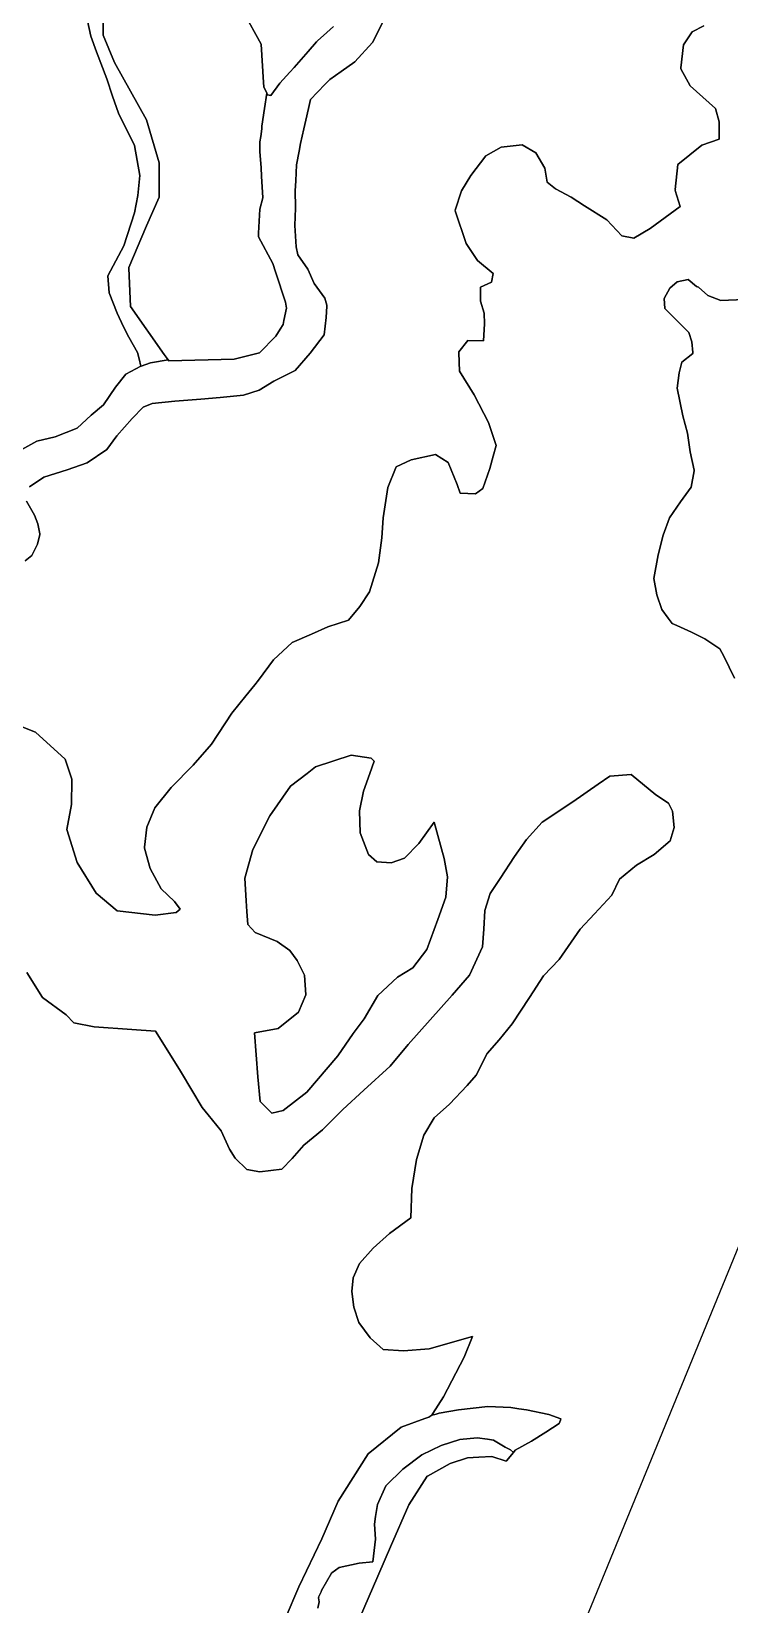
# Model space of a CAD drawing. Header units: inches. Extents: x 288635 to 1232953, y 676945 to 1655780.
# Drawn here: x 509250 to 520837, y 1399576 to 1425671 of the extents above; entities that cross this region are included whole.
import ezdxf

# ---------------------------------------------------------------- set-up
doc = ezdxf.new("R2010")
doc.units = ezdxf.units.IN
doc.header["$MEASUREMENT"] = 0
doc.layers.add('Images', color=7, linetype='Continuous')
picture_1 = doc.add_image_def('image4.jpg', size_in_pixel=(1536, 2752))

msp = doc.modelspace()

# ---------------------------------------------------------------- linework, layer by layer
at = {"color": 1}
for points in [[(510178.596, 1425844.8175), (510235.7461, 1425593.992), (510330.9963, 1425330.4664), (510499.2717, 1424882.7905), (510594.5219, 1424597.04), (510693.136, 1424312.9713), (510961.0543, 1423777.1347), (511048.5478, 1423279.4123), (511013.6227, 1422949.2117), (510962.8226, 1422660.2861), (510782.7299, 1422112.9706), (510519.6487, 1421616.0395), (510541.6439, 1421334.9864), (510673.0477, 1420999.0724), (510777.1235, 1420768.7769), (510868.9775, 1420600.7258), (511009.9573, 1420342.7969), (511036.2515, 1420239.9067), (511067.7675, 1420116.5832), (510814.1653, 1419985.8604), (510644.8316, 1419768.9016), (510443.7479, 1419477.8594), (510240.0183, 1419305.8799), (510007.1845, 1419088.9211), (509642.0588, 1418946.0458), (509340.4332, 1418874.6082), (508943.5574, 1418652.3577)], [(509218.6684, 1418117.4743), (509453.6189, 1418276.2246), (509845.203, 1418396.8749), (510173.287, 1418513.2918), (510499.2543, 1418737.6589), (510666.4713, 1418964.1427), (510922.5885, 1419252.0099), (511102.5055, 1419436.1603), (511252.7892, 1419501.7771), (511631.6733, 1419535.6438), (512061.3574, 1419571.6272), (512380.9748, 1419601.2606), (512770.4422, 1419637.244), (513030.7927, 1419719.7942), (513274.2099, 1419872.1945), (513629.8106, 1420047.8782), (513877.4611, 1420335.7454), (514110.2949, 1420640.546), (514144.1616, 1420924.1799), (514154.745, 1421114.6803), (514154.1198, 1421116.9076), (514154.745, 1421128.1612), (514120.8782, 1421248.8114), (513942.5607, 1421487.4837), (513837.7408, 1421730.1594), (513669.9034, 1421963.109), (513645.1313, 1422100.081), (513622.6399, 1422449.6015), (513634.5234, 1422741.6201), (513634.3425, 1422750.6564), (513634.5234, 1422755.101), (513629.1041, 1423025.8525), (513637.9454, 1423194.4799), (513651.8002, 1423458.7266), (513692.4955, 1423682.5288), (513692.4963, 1423682.5331), (513718.4234, 1423814.0205), (513772.1122, 1424056.5406), (513804.5795, 1424199.7183), (513848.3685, 1424392.8236), (513882.263, 1424542.295), (513996.1794, 1424666.127), (514123.2435, 1424796.2903), (514201.2657, 1424872.8285), (514388.7438, 1425004.6201), (514618.2959, 1425165.9884), (514912.5132, 1425489.8391), (515115.7136, 1425892.0065)], [(515115.7136, 1425892.0065), (514912.5132, 1425489.8391), (514618.2959, 1425165.9884), (514388.7438, 1425004.6201), (514201.2657, 1424872.8285), (514123.2435, 1424796.2903), (513996.1794, 1424666.127), (513882.263, 1424542.295), (513848.3685, 1424392.8236), (513804.5795, 1424199.7183), (513772.1122, 1424056.5406), (513718.4234, 1423814.0205), (513692.4963, 1423682.5331), (513692.4955, 1423682.5288), (513651.8002, 1423458.7266), (513637.9454, 1423194.4799), (513629.1041, 1423025.8525), (513634.5234, 1422755.101), (513634.3425, 1422750.6564), (513634.5234, 1422741.6201), (513622.6399, 1422449.6015), (513645.1313, 1422100.081), (513669.9034, 1421963.109), (513837.7408, 1421730.1594), (513942.5607, 1421487.4837), (514120.8782, 1421248.8114), (514154.745, 1421128.1612), (514154.1198, 1421116.9076), (514154.745, 1421114.6803), (514144.1616, 1420924.1799), (514110.2949, 1420640.546), (513877.4611, 1420335.7454), (513629.8106, 1420047.8782), (513274.2099, 1419872.1945), (513030.7927, 1419719.7942), (512770.4422, 1419637.244), (512380.9748, 1419601.2606), (512061.3574, 1419571.6272), (511631.6733, 1419535.6438), (511252.7892, 1419501.7771), (511102.5055, 1419436.1603), (510922.5885, 1419252.0099), (510666.4713, 1418964.1427), (510499.2543, 1418737.6589), (510173.287, 1418513.2918), (509845.203, 1418396.8749), (509453.6189, 1418276.2246), (509218.6684, 1418117.4743)], [(510442.9573, 1425950.8746), (510442.9573, 1425620.3965), (510442.9573, 1425606.9156), (510628.166, 1425157.123), (511157.3337, 1424204.6211), (511369.0008, 1423490.2447), (511369.0008, 1422921.6411), (511157.3337, 1422445.3901), (510866.2915, 1421757.4721), (510866.8028, 1421745.1998), (510866.2915, 1421743.9912), (510892.7499, 1421108.9899), (511454.3987, 1420313.3207), (511519.2118, 1420221.5021), (511224.2703, 1420173.715), (511070.8116, 1420118.1523), (511067.7675, 1420116.5832), (511036.2515, 1420239.9067), (511009.9573, 1420342.7969), (510868.9775, 1420600.7258), (510777.1235, 1420768.7769), (510673.0477, 1420999.0724), (510541.6439, 1421334.9864), (510519.6487, 1421616.0395), (510782.7299, 1422112.9706), (510962.8226, 1422660.2861), (511013.6227, 1422949.2117), (511048.5478, 1423279.4123), (510961.0543, 1423777.1347), (510693.136, 1424312.9713), (510594.5219, 1424597.04), (510499.2717, 1424882.7905), (510330.9963, 1425330.4664), (510235.7461, 1425593.992), (510178.596, 1425844.8175)], [(512771.2953, 1425990.8139), (513062.3375, 1425461.6462), (513103.3682, 1424825.6707), (513108.1171, 1424752.0622), (513156.3578, 1424647.6223), (513121.0543, 1424393.1525), (513076.0751, 1424102.1103), (513072.1394, 1424063.3161), (513062.2907, 1423966.2358), (513058.5067, 1423928.9368), (513040.2811, 1423841.7012), (513039.8325, 1423680.9306), (513062.3375, 1423410.8695), (513069.6423, 1423272.0786), (513088.7959, 1422908.1602), (513042.5158, 1422723.0399), (513020.2568, 1422327.314), (513016.7815, 1422265.529), (513254.0253, 1421818.9524), (513300.1957, 1421681.2847), (513468.6457, 1421179.0124), (513485.6717, 1421082.5315), (513441.9406, 1420877.697), (513427.7247, 1420811.1104), (513377.7238, 1420729.53), (513307.0744, 1420614.26), (513035.8792, 1420341.6967), (512612.545, 1420235.8632), (512612.545, 1420235.8632), (511527.7511, 1420209.4048), (511519.2118, 1420221.5021), (511454.3987, 1420313.3207), (510892.7499, 1421108.9899), (510866.2915, 1421743.9912), (510866.8028, 1421745.1998), (510866.2915, 1421757.4721), (511157.3337, 1422445.3901), (511369.0008, 1422921.6411), (511369.0008, 1423490.2447), (511157.3337, 1424204.6211), (510628.166, 1425157.123), (510442.9573, 1425606.9156), (510442.9573, 1425620.3965), (510442.9573, 1425950.8746)], [(514264.0566, 1425750.7194), (514153.1246, 1425653.0992), (513999.4728, 1425517.8856), (513982.1054, 1425497.7064), (513844.0942, 1425337.3505), (513608.7148, 1425072.3271), (513539.0968, 1424996.6554), (513375.0548, 1424811.4467), (513221.5962, 1424610.363), (513168.6794, 1424620.9464), (513156.3578, 1424647.6223), (513108.1171, 1424752.0622), (513103.3682, 1424825.6707), (513062.3375, 1425461.6462), (512771.2953, 1425990.8139)], [(508943.5574, 1418652.3577), (509340.4332, 1418874.6082), (509642.0588, 1418946.0458), (510007.1845, 1419088.9211), (510240.0183, 1419305.8799), (510443.7479, 1419477.8594), (510644.8316, 1419768.9016), (510814.1653, 1419985.8604), (511067.7675, 1420116.5832), (511070.8116, 1420118.1523), (511224.2703, 1420173.715), (511519.2118, 1420221.5021), (511527.7511, 1420209.4048), (512612.545, 1420235.8632), (513035.8792, 1420341.6967), (513307.0744, 1420614.26), (513377.7238, 1420729.53), (513427.7247, 1420811.1104), (513441.9406, 1420877.697), (513485.6717, 1421082.5315), (513468.6457, 1421179.0124), (513300.1957, 1421681.2847), (513254.0253, 1421818.9524), (513016.7815, 1422265.529), (513020.2568, 1422327.314), (513042.5158, 1422723.0399), (513088.7959, 1422908.1602), (513069.6423, 1423272.0786), (513062.3375, 1423410.8695), (513039.8325, 1423680.9306), (513040.2811, 1423841.7012), (513058.5067, 1423928.9368), (513062.2907, 1423966.2358), (513072.1394, 1424063.3161), (513076.0751, 1424102.1103), (513121.0543, 1424393.1525), (513156.3578, 1424647.6223), (513168.6794, 1424620.9464), (513221.5962, 1424610.363), (513375.0548, 1424811.4467), (513539.0968, 1424996.6554), (513608.7148, 1425072.3271), (513844.0942, 1425337.3505), (513982.1054, 1425497.7064), (513999.4728, 1425517.8856), (514153.1246, 1425653.0992), (514264.0566, 1425750.7194)], [(520409.5075, 1425764.7288), (520215.8321, 1425666.3036), (520072.9568, 1425447.2282), (520028.5067, 1425066.2274), (520029.806, 1425063.8838), (520028.5067, 1425052.7465), (520185.9743, 1424768.7224), (520606.3579, 1424392.3452), (520663.508, 1424170.0947), (520663.508, 1423885.125), (520377.7574, 1423786.6999), (519980.8816, 1423462.8492), (519936.4315, 1423046.9234), (519937.4895, 1423043.3424), (519936.4315, 1423033.4425), (520015.7073, 1422765.1244), (519520.5057, 1422402.3971), (519250.6302, 1422240.4718), (519047.4298, 1422278.5718), (518802.9543, 1422545.2724), (518428.3035, 1422780.2228), (518209.2281, 1422923.0981), (517945.7025, 1423062.7984), (517809.7064, 1423168.1028), (517770.0189, 1423403.5824), (517619.2061, 1423654.9371), (517394.3098, 1423792.5207), (517047.7049, 1423752.8331), (516793.7044, 1423607.312), (516544.9956, 1423279.228), (516388.8911, 1423025.2275), (516285.7034, 1422707.7269), (516287.9378, 1422701.121), (516285.7034, 1422694.246), (516468.2663, 1422154.4949), (516656.0838, 1421869.4237), (516913.174, 1421653.6645), (516886.3088, 1421514.4536), (516701.1001, 1421427.141), (516701.1001, 1421413.6601), (516701.1001, 1421212.828), (516701.1001, 1421199.3471), (516764.6002, 1420995.6176), (516769.6375, 1420819.3114), (516754.0168, 1420538.1392), (516494.7246, 1420546.0767), (516343.9118, 1420355.5763), (516344.3573, 1420342.6581), (516343.9118, 1420342.0954), (516354.4952, 1420035.1781), (516600.5582, 1419640.9482), (516838.6837, 1419183.2181), (516963.6756, 1418800.4303), (516915.7855, 1418625.6315), (516859.8504, 1418421.4683), (516740.7876, 1418090.7385), (516621.7249, 1418003.4258), (516365.0786, 1418014.0091), (516313.7649, 1418155.7765), (516166.6407, 1418519.3643), (515954.9736, 1418651.6562), (515550.1603, 1418564.3436), (515301.4514, 1418450.5725), (515166.5137, 1418106.6135), (515087.1385, 1417603.9042), (515063.3662, 1417271.0917), (515012.4939, 1416854.3312), (514859.5964, 1416376.235), (514700.8461, 1416132.8179), (514512.9915, 1415905.2758), (514171.6783, 1415794.1505), (513896.5111, 1415672.442), (513579.0105, 1415534.8583), (513269.4474, 1415249.1078), (513019.5991, 1414911.7059), (512959.8842, 1414831.0653), (512806.4256, 1414648.5024), (512573.5918, 1414362.7518), (512240.2161, 1413849.4591), (511933.2989, 1413500.2084), (511570.819, 1413129.791), (511298.2976, 1412791.1237), (511163.3598, 1412470.9772), (511126.3181, 1412137.6016), (511127.3918, 1412133.784), (511126.3181, 1412124.1207), (511221.5683, 1411785.4533), (511404.6859, 1411448.5838), (511623.7357, 1411240.4106), (511718.235, 1411113.5825), (511652.84, 1411055.4536), (511306.2351, 1411013.1201), (510673.8797, 1411084.5578), (510321.9831, 1411378.2459), (510010.9971, 1411885.0686), (509836.7377, 1412434.2202), (509914.524, 1412849.0804), (509922.4615, 1413256.5396), (509922.2132, 1413257.2728), (509922.4615, 1413270.0205), (509811.3363, 1413598.1045), (509319.2103, 1414047.897), (509025.5222, 1414161.6681)], [(509025.5222, 1414161.6681), (509319.2103, 1414047.897), (509811.3363, 1413598.1045), (509922.4615, 1413270.0205), (509922.2132, 1413257.2728), (509922.4615, 1413256.5396), (509914.524, 1412849.0804), (509836.7377, 1412434.2202), (510010.9971, 1411885.0686), (510321.9831, 1411378.2459), (510673.8797, 1411084.5578), (511306.2351, 1411013.1201), (511652.84, 1411055.4536), (511718.235, 1411113.5825), (511623.7357, 1411240.4106), (511404.6859, 1411448.5838), (511221.5683, 1411785.4533), (511126.3181, 1412124.1207), (511127.3918, 1412133.784), (511126.3181, 1412137.6016), (511163.3598, 1412470.9772), (511298.2976, 1412791.1237), (511570.819, 1413129.791), (511933.2989, 1413500.2084), (512240.2161, 1413849.4591), (512573.5918, 1414362.7518), (512806.4256, 1414648.5024), (512959.8842, 1414831.0653), (513019.5991, 1414911.7059), (513269.4474, 1415249.1078), (513579.0105, 1415534.8583), (513896.5111, 1415672.442), (514171.6783, 1415794.1505), (514512.9915, 1415905.2758), (514700.8461, 1416132.8179), (514859.5964, 1416376.235), (515012.4939, 1416854.3312), (515063.3662, 1417271.0917), (515087.1385, 1417603.9042), (515166.5137, 1418106.6135), (515301.4514, 1418450.5725), (515550.1603, 1418564.3436), (515954.9736, 1418651.6562), (516166.6407, 1418519.3643), (516313.7649, 1418155.7765), (516365.0786, 1418014.0091), (516621.7249, 1418003.4258), (516740.7876, 1418090.7385), (516859.8504, 1418421.4683), (516915.7855, 1418625.6315), (516963.6756, 1418800.4303), (516838.6837, 1419183.2181), (516600.5582, 1419640.9482), (516354.4952, 1420035.1781), (516343.9118, 1420342.0954), (516344.3573, 1420342.6581), (516343.9118, 1420355.5763), (516494.7246, 1420546.0767), (516754.0168, 1420538.1392), (516769.6375, 1420819.3114), (516764.6002, 1420995.6176), (516701.1001, 1421199.3471), (516701.1001, 1421212.828), (516701.1001, 1421413.6601), (516701.1001, 1421427.141), (516886.3088, 1421514.4536), (516913.174, 1421653.6645), (516656.0838, 1421869.4237), (516468.2663, 1422154.4949), (516285.7034, 1422694.246), (516287.9378, 1422701.121), (516285.7034, 1422707.7269), (516388.8911, 1423025.2275), (516544.9956, 1423279.228), (516793.7044, 1423607.312), (517047.7049, 1423752.8331), (517394.3098, 1423792.5207), (517619.2061, 1423654.9371), (517770.0189, 1423403.5824), (517809.7064, 1423168.1028), (517945.7025, 1423062.7984), (518209.2281, 1422923.0981), (518428.3035, 1422780.2228), (518802.9543, 1422545.2724), (519047.4298, 1422278.5718), (519250.6302, 1422240.4718), (519520.5057, 1422402.3971), (520015.7073, 1422765.1244), (519936.4315, 1423033.4425), (519937.4895, 1423043.3424), (519936.4315, 1423046.9234), (519980.8816, 1423462.8492), (520377.7574, 1423786.6999), (520663.508, 1423885.125), (520663.508, 1424170.0947), (520606.3579, 1424392.3452), (520185.9743, 1424768.7224), (520028.5067, 1425052.7465), (520029.806, 1425063.8838), (520028.5067, 1425066.2274), (520072.9568, 1425447.2282), (520215.8321, 1425666.3036), (520409.5075, 1425764.7288)], [(520916.6562, 1414942.7712), (520742.8894, 1415307.6331), (520675.3558, 1415428.5471), (520428.5764, 1415597.6903), (520205.4548, 1415704.7727), (519960.6496, 1415814.9351), (519885.8699, 1415850.4524), (519820.0463, 1415939.0149), (519713.3288, 1416082.5984), (519627.6037, 1416327.0739), (519581.1527, 1416596.4897), (519649.8287, 1416986.6944), (519735.5539, 1417313.72), (519840.3291, 1417602.6456), (520024.4795, 1417869.3461), (520199.1048, 1418110.6466), (520249.9049, 1418380.5222), (520248.5344, 1418386.7222), (520249.9049, 1418394.0031), (520183.2298, 1418695.6287), (520141.9547, 1419006.7793), (520059.4045, 1419292.5299), (519965.2325, 1419750.8335), (519999.0794, 1420009.3004), (520046.7045, 1420183.9258), (520227.6799, 1420329.9761), (520226.3505, 1420342.3841), (520227.6799, 1420343.457), (520208.6298, 1420521.2573), (520164.1797, 1420676.8326), (520062.5795, 1420775.2578), (519765.3436, 1421077.6807), (519749.3824, 1421240.0301), (519846.6791, 1421412.6532), (519970.5044, 1421517.4284), (520152.7601, 1421557.5515), (520287.9983, 1421441.633), (520320.4298, 1421431.0928), (520478.5054, 1421292.003), (520694.4058, 1421206.2778), (521081.7566, 1421222.1529)], [(521081.7566, 1421222.1529), (520694.4058, 1421206.2778), (520478.5054, 1421292.003), (520320.4298, 1421431.0928), (520287.9983, 1421441.633), (520152.7601, 1421557.5515), (519970.5044, 1421517.4284), (519846.6791, 1421412.6532), (519749.3824, 1421240.0301), (519765.3436, 1421077.6807), (520062.5795, 1420775.2578), (520164.1797, 1420676.8326), (520208.6298, 1420521.2573), (520227.6799, 1420343.457), (520226.3505, 1420342.3841), (520227.6799, 1420329.9761), (520046.7045, 1420183.9258), (519999.0794, 1420009.3004), (519965.2325, 1419750.8335), (520059.4045, 1419292.5299), (520141.9547, 1419006.7793), (520183.2298, 1418695.6287), (520249.9049, 1418394.0031), (520248.5344, 1418386.7222), (520249.9049, 1418380.5222), (520199.1048, 1418110.6466), (520024.4795, 1417869.3461), (519840.3291, 1417602.6456), (519735.5539, 1417313.72), (519649.8287, 1416986.6944), (519581.1527, 1416596.4897), (519627.6037, 1416327.0739), (519713.3288, 1416082.5984), (519820.0463, 1415939.0149), (519885.8699, 1415850.4524), (519960.6496, 1415814.9351), (520205.4548, 1415704.7727), (520428.5764, 1415597.6903), (520675.3558, 1415428.5471), (520742.8894, 1415307.6331), (520916.6562, 1414942.7712)], [(509146.7016, 1416887.6885), (509256.7685, 1416976.5887), (509352.0187, 1417167.0891), (509390.1188, 1417325.8394), (509388.6692, 1417333.2805), (509390.1188, 1417339.3203), (509358.3687, 1417502.3039), (509301.2186, 1417646.2376), (509167.8403, 1417877.5655)], [(509167.8403, 1417877.5655), (509301.2186, 1417646.2376), (509358.3687, 1417502.3039), (509390.1188, 1417339.3203), (509388.6692, 1417333.2805), (509390.1188, 1417325.8394), (509352.0187, 1417167.0891), (509256.7685, 1416976.5887), (509146.7016, 1416887.6885)], [(509173.2596, 1410059.9116), (509430.9863, 1409645.987), (509824.8696, 1409355.7572), (509955.6168, 1409224.2036), (510292.9612, 1409156.7347), (510916.0562, 1409117.0472), (511309.9378, 1409085.9538), (511708.7722, 1408452.6532), (511742.7161, 1408396.4033), (512086.3517, 1407818.4708), (512181.7888, 1407701.5603), (512398.7476, 1407435.7858), (512539.3258, 1407131.1998), (512630.5596, 1406981.8554), (512825.0288, 1406795.3238), (513039.3417, 1406755.6362), (513404.4674, 1406799.2925), (513579.0928, 1406977.8866), (513773.5619, 1407196.1683), (514083.125, 1407450.1688), (514420.4695, 1407787.5132), (514765.7514, 1408108.9826), (515202.3148, 1408505.8584), (515503.9404, 1408867.0154), (515869.0661, 1409275.7975), (516234.1918, 1409684.5795), (516519.9424, 1410017.9552), (516738.2241, 1410486.2686), (516758.0679, 1410779.9567), (516773.9429, 1411089.5198), (516861.2556, 1411371.3017), (517031.9122, 1411621.3334), (517266.0689, 1411986.4591), (517468.4756, 1412268.241), (517726.4448, 1412553.9915), (518234.4458, 1412891.3359), (518659.1029, 1413185.024), (518850.6351, 1413319.6951), (519202.8228, 1413343.7744), (519611.6048, 1413006.4299), (519821.949, 1412867.5234), (519889.4179, 1412736.5544), (519920.0655, 1412464.557), (519853.6991, 1412242.0343), (519587.7923, 1412015.8151), (519294.1042, 1411841.1897), (519008.3536, 1411607.033), (518885.3221, 1411345.095), (518595.6028, 1411031.5631), (518357.4773, 1410781.5314), (518008.2266, 1410277.4991), (517750.2574, 1410003.6548), (517516.1006, 1409646.4666), (517226.3813, 1409209.9032), (517012.0684, 1408943.9964), (516813.6305, 1408717.7772), (516631.0676, 1408356.6203), (516480.2548, 1408185.9637), (516190.5355, 1407876.4005), (515932.5662, 1407650.1813), (515761.9096, 1407360.462), (515642.8469, 1406959.6175), (515642.8469, 1406959.6175), (515563.4717, 1406479.3977), (515546.6045, 1405988.264), (515190.3387, 1405730.1255), (514921.0982, 1405486.2851), (514697.5778, 1405232.2845), (514590.8975, 1404993.5241), (514565.4975, 1404770.0036), (514601.0576, 1404510.9231), (514682.3377, 1404256.9226), (514870.2981, 1404002.9221), (515088.7385, 1403804.8017), (515424.0192, 1403784.4816), (515850.7401, 1403820.0417), (516572.3222, 1404021.1731), (516432.3689, 1403677.6514), (516088.4099, 1403022.8064), (515914.7203, 1402747.2987), (515896.5866, 1402718.5349), (515843.7627, 1402685.8453), (515780.807, 1402662.9523), (515387.2626, 1402519.8453), (514838.2511, 1402076.6673), (514342.1564, 1401289.5303), (514070.9579, 1400667.7583), (513687.3113, 1399867.3921), (513462.415, 1399338.2244)], [(514421.7565, 1398720.6615), (514910.3129, 1399840.4653), (515211.6002, 1400531.036), (515516.1853, 1401229.1653), (515820.9859, 1401705.4162), (515823.9257, 1401707.0331), (516201.9867, 1401914.9667), (516487.7372, 1402010.2168), (516676.5407, 1402019.067), (516894.1381, 1402029.2669), (517128.0494, 1401954.8834), (517132.6547, 1401960.3934), (517133.3411, 1401960.1751), (517250.4646, 1402100.3064), (517280.4305, 1402136.1588), (517550.1142, 1402287.934), (517786.4971, 1402433.7402), (518007.4157, 1402581.7557), (518033.926, 1402632.567), (518036.1351, 1402656.8681), (517839.5176, 1402729.7712), (517468.3743, 1402804.8835), (517337.5776, 1402824.7381), (517208.0406, 1402844.4015), (516824.4087, 1402861.9749), (516337.8053, 1402808.2807), (516015.6403, 1402751.2307), (515965.302, 1402734.4512), (515896.5866, 1402718.5349), (515914.7203, 1402747.2987), (516088.4099, 1403022.8064), (516432.3689, 1403677.6514), (516572.3222, 1404021.1731), (515850.7401, 1403820.0417), (515424.0192, 1403784.4816), (515088.7385, 1403804.8017), (514870.2981, 1404002.9221), (514682.3377, 1404256.9226), (514601.0576, 1404510.9231), (514565.4975, 1404770.0036), (514590.8975, 1404993.5241), (514697.5778, 1405232.2845), (514921.0982, 1405486.2851), (515190.3387, 1405730.1255), (515546.6045, 1405988.264), (515563.4717, 1406479.3977), (515642.8469, 1406959.6175), (515761.9096, 1407360.462), (515932.5662, 1407650.1813), (516190.5355, 1407876.4005), (516480.2548, 1408185.9637), (516631.0676, 1408356.6203), (516813.6305, 1408717.7772), (517012.0684, 1408943.9964), (517226.3813, 1409209.9032), (517516.1006, 1409646.4666), (517750.2574, 1410003.6548), (518008.2266, 1410277.4991), (518357.4773, 1410781.5314), (518595.6028, 1411031.5631), (518885.3221, 1411345.095), (519008.3536, 1411607.033), (519294.1042, 1411841.1897), (519587.7923, 1412015.8151), (519853.6991, 1412242.0343), (519920.0655, 1412464.557), (519889.4179, 1412736.5544), (519821.949, 1412867.5234), (519611.6048, 1413006.4299), (519202.8228, 1413343.7744), (518850.6351, 1413319.6951), (518659.1029, 1413185.024), (518234.4458, 1412891.3359), (517726.4448, 1412553.9915), (517468.4756, 1412268.241), (517266.0689, 1411986.4591), (517031.9122, 1411621.3334), (516861.2556, 1411371.3017), (516773.9429, 1411089.5198), (516758.0679, 1410779.9567), (516738.2241, 1410486.2686), (516519.9424, 1410017.9552), (516234.1918, 1409684.5795), (515869.0661, 1409275.7975), (515503.9404, 1408867.0154), (515202.3148, 1408505.8584), (514765.7514, 1408108.9826), (514420.4695, 1407787.5132), (514083.125, 1407450.1688), (513773.5619, 1407196.1683), (513579.0928, 1406977.8866), (513404.4674, 1406799.2925), (513039.3417, 1406755.6362), (512825.0288, 1406795.3238), (512630.5596, 1406981.8554), (512539.3258, 1407131.1998), (512398.7476, 1407435.7858), (512181.7888, 1407701.5603), (512086.3517, 1407818.4708), (511742.7161, 1408396.4033), (511708.7722, 1408452.6532), (511309.9378, 1409085.9538), (510916.0562, 1409117.0472), (510292.9612, 1409156.7347), (509955.6168, 1409224.2036), (509824.8696, 1409355.7572), (509430.9863, 1409645.987), (509173.2596, 1410059.9116)], [(513462.415, 1399338.2244), (513687.3113, 1399867.3921), (514070.9579, 1400667.7583), (514342.1564, 1401289.5303), (514838.2511, 1402076.6673), (515387.2626, 1402519.8453), (515780.807, 1402662.9523), (515843.7627, 1402685.8453), (515896.5866, 1402718.5349), (515965.302, 1402734.4512), (516015.6403, 1402751.2307), (516337.8053, 1402808.2807), (516824.4087, 1402861.9749), (517208.0406, 1402844.4015), (517337.5776, 1402824.7381), (517468.3743, 1402804.8835), (517839.5176, 1402729.7712), (518036.1351, 1402656.8681), (518033.926, 1402632.567), (518007.4157, 1402581.7557), (517786.4971, 1402433.7402), (517786.4971, 1402433.7402), (517550.1142, 1402287.934), (517280.4305, 1402136.1588), (517250.4646, 1402100.3064), (517199.4828, 1402140.675), (517112.6993, 1402187.2418), (516917.9655, 1402301.542), (516820.5987, 1402320.5921), (516648.4373, 1402343.4447), (516360.06, 1402312.2687), (516048.2194, 1402212.0503), (515730.7187, 1402059.9145), (515413.2181, 1401821.7891), (515135.4051, 1401550.5906), (515135.3053, 1401550.3671), (515130.1134, 1401545.2989), (514991.2068, 1401234.4129), (514962.9385, 1401036.5352), (514944.9046, 1400910.2976), (514958.276, 1400662.927), (514917.1094, 1400284.1947), (514688.2583, 1400263.3901), (514360.1743, 1400189.3066), (514233.1741, 1400104.6398), (514231.6347, 1400101.8496), (514227.8824, 1400099.3481), (514066.5305, 1399806.8979), (514057.5462, 1399787.2179), (514017.1592, 1399698.7511), (514018.4566, 1399688.1122), (514017.1592, 1399685.2702), (514025.2237, 1399619.141), (514005.6319, 1399517.2636)], [(514005.6319, 1399517.2636), (514025.2237, 1399619.141), (514017.1592, 1399685.2702), (514018.4566, 1399688.1122), (514017.1592, 1399698.7511), (514057.5462, 1399787.2179), (514066.5305, 1399806.8979), (514227.8824, 1400099.3481), (514231.6347, 1400101.8496), (514233.1741, 1400104.6398), (514360.1743, 1400189.3066), (514688.2583, 1400263.3901), (514917.1094, 1400284.1947), (514958.276, 1400662.927), (514944.9046, 1400910.2976), (514962.9385, 1401036.5352), (514991.2068, 1401234.4129), (515130.1134, 1401545.2989), (515135.3053, 1401550.3671), (515135.4051, 1401550.5906), (515413.2181, 1401821.7891), (515730.7187, 1402059.9145), (516048.2194, 1402212.0503), (516360.06, 1402312.2687), (516648.4373, 1402343.4447), (516820.5987, 1402320.5921), (516917.9655, 1402301.542), (517112.6993, 1402187.2418), (517199.4828, 1402140.675), (517250.4646, 1402100.3064), (517250.4646, 1402100.3064), (517133.3411, 1401960.1751), (517132.6547, 1401960.3934), (517128.0494, 1401954.8834), (516894.1381, 1402029.2669), (516676.5407, 1402019.067), (516487.7372, 1402010.2168), (516201.9867, 1401914.9667), (515823.9257, 1401707.0331), (515820.9859, 1401705.4162), (515516.1853, 1401229.1653), (515211.6002, 1400531.036), (514910.3129, 1399840.4653), (514421.7565, 1398720.6615)]]:
    msp.add_lwpolyline(points, dxfattribs=at)
for points in [[(514982.2035, 1411897.2688), (515220.964, 1411876.9487), (515444.4844, 1411958.2289), (515678.1649, 1412202.0694), (515932.1654, 1412552.5901), (516099.8057, 1411953.1489), (516155.6858, 1411648.3483), (516130.2858, 1411307.9876), (515993.1255, 1410942.2269), (515810.2452, 1410439.3059), (515581.6447, 1410139.5853), (515327.6442, 1409982.1049), (514997.4435, 1409677.3043), (514773.9231, 1409291.2236), (514591.0427, 1409047.3831), (514337.0422, 1408676.5423), (513818.8812, 1408077.1011), (513427.7204, 1407772.3005), (513239.76, 1407726.5804), (513046.7196, 1407919.6208), (513006.0795, 1408331.1016), (512950.1994, 1409057.5431), (513346.4402, 1409133.7433), (513681.7209, 1409402.9838), (513803.6411, 1409692.5444), (513783.3211, 1410017.665), (513661.4009, 1410261.5055), (513538.8653, 1410427.6093), (513326.1202, 1410576.4661), (512965.4395, 1410723.7864), (512843.5192, 1410855.8667), (512823.1992, 1411074.3071), (512815.766, 1411247.5067), (512792.7191, 1411622.9482), (512924.7994, 1412100.4692), (513204.1999, 1412659.2703), (513549.6406, 1413152.0313), (513825.0446, 1413363.6221), (513966.2015, 1413472.0719), (514555.4826, 1413665.1123), (514890.7633, 1413614.3122), (514938.8686, 1413565.2683), (514867.4669, 1413363.6221), (514763.7631, 1413070.7511), (514697.7229, 1412740.5505), (514707.883, 1412379.8697), (514845.0432, 1412019.189), (514982.2035, 1411897.2688)], [(513046.7196, 1407919.6208), (513239.76, 1407726.5804), (513427.7204, 1407772.3005), (513818.8812, 1408077.1011), (514337.0422, 1408676.5423), (514591.0427, 1409047.3831), (514773.9231, 1409291.2236), (514997.4435, 1409677.3043), (515327.6442, 1409982.1049), (515581.6447, 1410139.5853), (515810.2452, 1410439.3059), (515993.1255, 1410942.2269), (516130.2858, 1411307.9876), (516155.6858, 1411648.3483), (516099.8057, 1411953.1489), (515932.1654, 1412552.5901), (515678.1649, 1412202.0694), (515444.4844, 1411958.2289), (515220.964, 1411876.9487), (514982.2035, 1411897.2688), (514845.0432, 1412019.189), (514707.883, 1412379.8697), (514697.7229, 1412740.5505), (514763.7631, 1413070.7511), (514867.4669, 1413363.6221), (514938.8686, 1413565.2683), (514890.7633, 1413614.3122), (514555.4826, 1413665.1123), (513966.2015, 1413472.0719), (513825.0446, 1413363.6221), (513549.6406, 1413152.0313), (513204.1999, 1412659.2703), (512924.7994, 1412100.4692), (512792.7191, 1411622.9482), (512815.766, 1411247.5067), (512823.1992, 1411074.3071), (512843.5192, 1410855.8667), (512965.4395, 1410723.7864), (513326.1202, 1410576.4661), (513538.8653, 1410427.6093), (513661.4009, 1410261.5055), (513783.3211, 1410017.665), (513803.6411, 1409692.5444), (513681.7209, 1409402.9838), (513346.4402, 1409133.7433), (512950.1994, 1409057.5431), (513006.0795, 1408331.1016), (513046.7196, 1407919.6208)]]:
    msp.add_lwpolyline(points, close=True, dxfattribs=at)

# ---------------------------------------------------------------- pictures from other files: only their frames are drawn
at = {"layer": 'Images'}
image = msp.add_image(picture_1, insert=(512172.3558, 1384013.6564), size_in_units=(38934.3108, 69757.3068), rotation=-22.287740708, dxfattribs=at)
image.dxf.flags = 7

doc.saveas('drawing.dxf')
